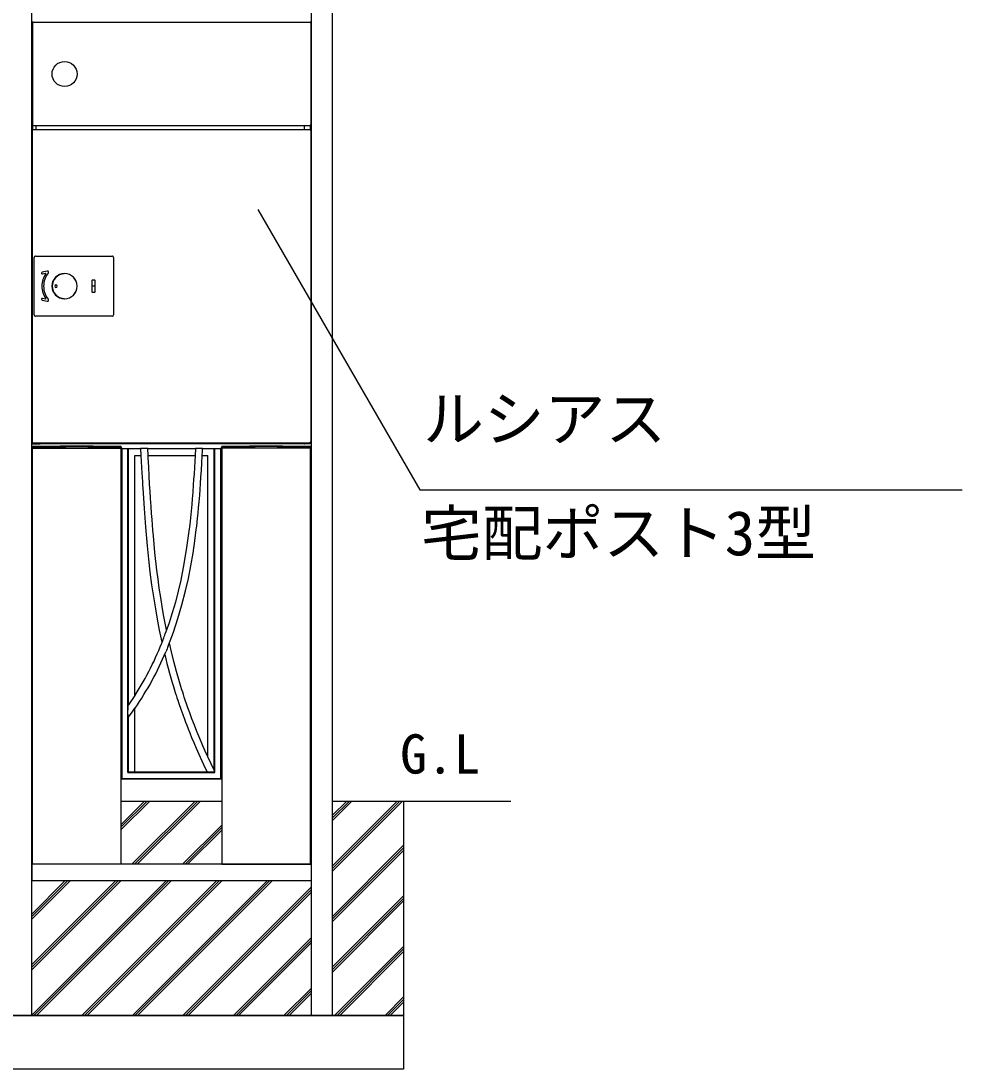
# Model space of a CAD drawing. Units: millimetres, scale not verified. Extents: x -4375 to 4375, y -6498 to 6471.
# Drawn here: x -1560 to -243, y -1123 to 343 of the extents above; entities that cross this region are included whole.
import ezdxf
from ezdxf.enums import TextEntityAlignment as Align

# ---------------------------------------------------------------- set-up
doc = ezdxf.new("R2010")
doc.units = ezdxf.units.MM
doc.header["$LTSCALE"] = 30
for name, color, linetype in [('0-1_USER1', 3, 'Continuous'), ('0-2_YKK_A1', 4, 'Continuous'), ('0-3_YKK_D', 6, 'Continuous')]:
    doc.layers.add(name, color=color, linetype=linetype)
doc.styles.add('ＭＳ ゴシック', font='')
doc.styles.get('ＭＳ ゴシック').set_extended_font_data('MS Gothic')

msp = doc.modelspace()

# ---------------------------------------------------------------- linework, layer by layer
at = {"layer": '0-2_YKK_A1'}
for p, q in [((-1545.5, -748.4), (-1545.5, 646.6)), ((-1154.5, 646.6), (-1154.5, -748.4)), ((-1124.5, -748.4), (-1124.5, 646.6)), ((-1545, 340.8), (-1545, 341.6)), ((-1544.99, 340.8), (-1545, 340.8)), ((-1545, 340), (-1545, 340.7)), ((-1545, 340), (-1545, 328.5)), ((-1544.5, 340.5), (-1544.41, 340.5)), ((-1544.41, 340.6), (-1544.41, 197.6)), ((-1543.61, 340.6), (-1544.41, 340.6)), ((-1544, 341.5), (-1544.2, 341.5)), ((-1544, 340.7), (-1544.2, 340.7)), ((-1544.2, 340.6), (-1544.2, 340.7)), ((-1544, 340.7), (-1544, 340.6)), ((-1543.61, 340.8), (-1543.61, 341.6)), ((-1543.61, 340.8), (-1543.61, 340.6)), ((-1155.8, 340.8), (-1155.8, 341.6)), ((-1155.5, 341.6), (-1155.8, 341.6)), ((-1155.8, 340.8), (-1155.8, 340.6)), ((-1155.5, 340.8), (-1155.8, 340.8)), ((-1155, 340.6), (-1155.8, 340.6)), ((-1155.5, 341.6), (-1155, 341.6)), ((-1155, 340.8), (-1155.5, 340.8)), ((-1155.01, 340.8), (-1155, 340.7)), ((-1155, 341.6), (-1155, 340.8)), ((-1155, 340.7), (-1155, 340.6)), ((-1545, 196.6), (-1545, 197.4)), ((-1545, 197.4), (-1544.2, 197.4)), ((-1544.2, 196.6), (-1545, 196.6)), ((-1544.5, 190.8), (-1545, 190.8)), ((-1544.5, 191.6), (-1544.2, 191.6)), ((-1544.5, 190.8), (-1544.2, 190.8)), ((-1543.61, 197.6), (-1544.41, 197.6)), ((-1544.2, 197.6), (-1544.2, 191.6)), ((-1544.2, 191.6), (-1155.8, 191.6)), ((-1544.2, 190.8), (-1544.2, 191.6)), ((-1544.2, 190.8), (-1544.2, 190.6)), ((-1543.61, 197.4), (-1543.61, 197.6)), ((-1543.61, 197.4), (-1543.61, 196.6)), ((-1155.8, 196.6), (-1543.61, 196.6)), ((-1539.3, 191.6), (-1539.3, 196.6)), ((-1164.2, 196.6), (-1164.2, 191.6)), ((-1155.8, 197.4), (-1155.8, 197.6)), ((-1155.8, 197.4), (-1155.8, 196.6)), ((-1155.5, 197.4), (-1155.8, 197.4)), ((-1155.5, 196.6), (-1155.8, 196.6)), ((-1155.8, 196.6), (-1155.8, 191.6)), ((-1155.8, 190.8), (-1155.8, 191.6)), ((-1155.5, 191.6), (-1155.8, 191.6)), ((-1155.8, 190.8), (-1155.8, 190.6)), ((-1155.5, 190.8), (-1155.8, 190.8)), ((-1155.5, 197.4), (-1155, 197.4)), ((-1155.5, 191.6), (-1155, 191.6)), ((-1155, 190.8), (-1155.5, 190.8)), ((-1155, 191.6), (-1155, 190.8)), ((-1544.2, 190.6), (-1545, 190.6)), ((-1545, 190.6), (-1545, -246.3)), ((-1155, 190.6), (-1155.8, 190.6)), ((-1542, -67.81), (-1542, 12.21)), ((-1540.01, 14.2), (-1432.99, 14.2)), ((-1431, 12.21), (-1431, -67.81)), ((-1524.02, -6.6), (-1530.81, -8.3)), ((-1530.21, -10.72), (-1526.24, -9.73)), ((-1461.5, -20.05), (-1461.5, -35.55)), ((-1456.5, -27.8), (-1461.5, -27.8)), ((-1457, -19.55), (-1461, -19.55)), ((-1456.5, -35.55), (-1456.5, -20.05)), ((-1461, -36.05), (-1457, -36.05)), ((-1530.81, -47.3), (-1524.02, -49)), ((-1526.24, -45.87), (-1530.21, -44.88)), ((-1499.99, -45.29), (-1499.5, -45.3)), ((-1432.99, -69.8), (-1540.01, -69.8)), ((-1544.2, -246.3), (-1545, -246.3)), ((-1544.5, -247.3), (-1545, -247.3)), ((-1544.5, -246.5), (-1544.2, -246.5)), ((-1544.5, -247.3), (-1544.2, -247.3)), ((-1544.2, -246.5), (-1544.2, -246.3)), ((-1544.2, -246.5), (-1544.2, -247.3)), ((-1155.8, -247.3), (-1544.2, -247.3)), ((-1544.2, -247.3), (-1544.2, -248.4)), ((-1544.2, -248.4), (-1543.4, -248.4)), ((-1543.4, -248.4), (-1533.9, -248.4)), ((-1533.3, -248.4), (-1533.9, -248.4)), ((-1533.4, -247.9), (-1533.4, -247.3)), ((-1533.3, -247.6), (-1533.4, -247.6)), ((-1533.3, -247.6), (-1533.3, -247.3)), ((-1533.3, -248.4), (-1533.3, -247.6)), ((-1164.2, -248.4), (-1533.3, -248.4)), ((-1164.2, -247.3), (-1164.2, -247.6)), ((-1164.2, -247.6), (-1164.2, -248.4)), ((-1164.1, -247.6), (-1164.2, -247.6)), ((-1163.6, -248.4), (-1164.2, -248.4)), ((-1164.1, -247.9), (-1164.1, -247.3)), ((-1156.6, -248.4), (-1163.6, -248.4)), ((-1155.8, -246.5), (-1155.8, -246.3)), ((-1155.8, -246.5), (-1155.8, -247.3)), ((-1155.5, -246.5), (-1155.8, -246.5)), ((-1155.5, -247.3), (-1155.8, -247.3)), ((-1155.5, -246.5), (-1155, -246.5)), ((-1155, -247.3), (-1155.5, -247.3)), ((-1155, -246.5), (-1155, -247.3)), ((-1544.99, -254.19), (-1544.92, -253.07)), ((-1544.92, -253.07), (-1544.92, -253.03)), ((-1544.5, -254.4), (-1420.5, -254.4)), ((-1543.92, -252.09), (-1543.93, -252.13)), ((-1421.07, -252.13), (-1421.08, -252.09)), ((-1420.08, -253.03), (-1420.08, -253.07)), ((-1420.08, -253.07), (-1420.01, -254.19)), ((-1411, -708.4), (-1411, -254.9)), ((-1411, -254.9), (-1410, -254.9)), ((-1410, -613.9), (-1410, -254.9)), ((-1410, -254.9), (-1393.11, -254.9)), ((-1383.1, -254.9), (-1393.11, -254.9)), ((-1382.59, -264.9), (-1383.1, -254.9)), ((-1383.1, -254.9), (-1316.29, -254.9)), ((-1306.28, -254.9), (-1316.29, -254.9)), ((-1306.28, -254.9), (-1290, -254.9)), ((-1281, -716.79), (-1281, -254.9)), ((-1281, -254.9), (-1280, -254.9)), ((-1280, -717.14), (-1280, -254.9)), ((-1279.99, -254.19), (-1279.92, -253.07)), ((-1279.92, -253.07), (-1279.92, -253.03)), ((-1155.5, -254.4), (-1279.5, -254.4)), ((-1278.92, -252.09), (-1278.93, -252.13)), ((-1156.07, -252.13), (-1156.08, -252.09)), ((-1155.08, -253.03), (-1155.08, -253.07)), ((-1155.08, -253.07), (-1155.01, -254.19)), ((-1401, -264.9), (-1392.58, -264.9)), ((-1401, -600.66), (-1401, -264.9)), ((-1392.58, -264.9), (-1392.54, -264.85)), ((-1382.61, -264.85), (-1382.59, -264.9)), ((-1382.59, -264.9), (-1316.82, -264.9)), ((-1306.81, -264.9), (-1299, -264.9)), ((-1299, -686.45), (-1299, -264.9)), ((-1401, -600.66), (-1410, -613.9)), ((-1401, -707.4), (-1401, -618.5)), ((-1410, -707.4), (-1410, -630.78)), ((-1419, -716.79), (-1420, -717.14)), ((-1420, -717.14), (-1417, -717.14)), ((-1419, -716.79), (-1281, -716.79)), ((-1416.74, -717.4), (-1417, -717.14)), ((-1416.74, -717.4), (-1283.26, -717.4)), ((-1300.07, -707.4), (-1300.06, -707.37)), ((-1289, -708.4), (-1289.6, -707.8)), ((-1283, -717.14), (-1283.26, -717.4)), ((-1283, -717.14), (-1280, -717.14)), ((-1280, -717.14), (-1281, -716.79)), ((-1545.5, -1048.4), (-1545.5, -748.4)), ((-1545.5, -748.4), (-1544.5, -748.4)), ((-1420.5, -781.5), (-1387.4, -748.4)), ((-1420.5, -785.12), (-1383.78, -748.4)), ((-1420.5, -788.75), (-1380.15, -748.4)), ((-1420.5, -748.4), (-1279.5, -748.4)), ((-1405.19, -836.9), (-1316.69, -748.4)), ((-1401.57, -836.9), (-1313.07, -748.4)), ((-1397.94, -836.9), (-1309.44, -748.4)), ((-1155.5, -748.4), (-1154.5, -748.4)), ((-1154.5, -748.4), (-1154.5, -1048.4)), ((-1124.5, -1048.4), (-1124.5, -748.4)), ((-1124.5, -748.4), (-875, -748.4)), ((-1124.5, -768.34), (-1104.56, -748.4)), ((-1124.5, -839.05), (-1033.85, -748.4)), ((-1124.5, -771.96), (-1100.94, -748.4)), ((-1124.5, -842.67), (-1030.23, -748.4)), ((-1124.5, -775.59), (-1097.31, -748.4)), ((-1124.5, -846.3), (-1026.6, -748.4)), ((-1545.5, -765.07), (-1544.5, -764.07)), ((-1545.5, -768.7), (-1544.5, -767.7)), ((-1545.5, -772.32), (-1544.5, -771.32)), ((-1334.48, -836.9), (-1279.5, -781.92)), ((-1330.86, -836.9), (-1279.5, -785.54)), ((-1327.23, -836.9), (-1279.5, -789.17)), ((-1155.5, -799.34), (-1154.5, -798.34)), ((-1155.5, -802.96), (-1154.5, -801.96)), ((-1155.5, -806.59), (-1154.5, -805.59)), ((-1124.5, -909.76), (-1025, -810.26)), ((-1124.5, -913.39), (-1025, -813.88)), ((-1124.5, -917.01), (-1025, -817.51)), ((-1545.5, -835.79), (-1544.5, -834.79)), ((-1154.5, -836.9), (-1545.5, -836.9)), ((-1545.5, -836.9), (-1545.5, -859.9)), ((-1420.5, -836.9), (-1544.5, -836.9)), ((-1279.5, -836.9), (-1155.5, -836.9)), ((-1154.5, -836.9), (-1154.5, -859.9)), ((-1154.5, -859.9), (-1545.5, -859.9)), ((-1545.5, -906.5), (-1498.9, -859.9)), ((-1545.5, -977.21), (-1428.19, -859.9)), ((-1545.5, -1047.92), (-1357.48, -859.9)), ((-1545.5, -910.12), (-1495.28, -859.9)), ((-1545.5, -980.83), (-1424.57, -859.9)), ((-1545.5, -913.75), (-1491.65, -859.9)), ((-1545.5, -984.46), (-1420.94, -859.9)), ((-1542.36, -1048.4), (-1353.86, -859.9)), ((-1538.73, -1048.4), (-1350.23, -859.9)), ((-1475.27, -1048.4), (-1286.77, -859.9)), ((-1471.65, -1048.4), (-1283.15, -859.9)), ((-1468.02, -1048.4), (-1279.52, -859.9)), ((-1404.56, -1048.4), (-1216.06, -859.9)), ((-1400.94, -1048.4), (-1212.44, -859.9)), ((-1397.31, -1048.4), (-1208.81, -859.9)), ((-1333.85, -1048.4), (-1154.5, -869.05)), ((-1330.23, -1048.4), (-1154.5, -872.67)), ((-1326.6, -1048.4), (-1154.5, -876.3)), ((-1124.5, -980.47), (-1025, -880.97)), ((-1124.5, -984.1), (-1025, -884.6)), ((-1124.5, -987.72), (-1025, -888.22)), ((-1263.14, -1048.4), (-1154.5, -939.76)), ((-1259.52, -1048.4), (-1154.5, -943.39)), ((-1255.89, -1048.4), (-1154.5, -947.01)), ((-1121.72, -1048.4), (-1025, -951.68)), ((-1118.09, -1048.4), (-1025, -955.31)), ((-1114.47, -1048.4), (-1025, -958.93)), ((-1192.43, -1048.4), (-1154.5, -1010.47)), ((-1188.8, -1048.4), (-1154.5, -1014.1)), ((-1185.18, -1048.4), (-1154.5, -1017.72)), ((-1051.01, -1048.4), (-1025, -1022.39)), ((-1047.38, -1048.4), (-1025, -1026.02)), ((-1043.76, -1048.4), (-1025, -1029.64)), ((-1575.5, -1048.4), (-1545.5, -1048.4)), ((-1154.5, -1048.4), (-1124.5, -1048.4))]:
    msp.add_line(p, q, dxfattribs=at)
for points in [[(-1545, 341.6), (-1544, 341.6), (-1543.61, 341.6), (-1155.8, 341.6)], [(-1543.61, 341.5), (-1544, 341.5), (-1544, 340.7)], [(-1155, 340.6), (-1155, 197.6), (-1155.8, 197.6)], [(-1544.41, 326.5), (-1545, 326.5), (-1545, 328.5)], [(-1544.41, 197.6), (-1545, 197.6), (-1545, 326.5)], [(-1545, 190.8), (-1545, 191.6), (-1544.5, 191.6)], [(-1155, 197.4), (-1155, 196.6), (-1155.5, 196.6)], [(-1155, 190.6), (-1155, -246.3), (-1155.8, -246.3)], [(-1499.98, -10.34), (-1503.32, -10.76), (-1505.22, -11.48)], [(-1505.33, -44.08), (-1503.32, -44.84), (-1499.98, -45.26)], [(-1545, -247.3), (-1545, -246.5), (-1544.5, -246.5)], [(-1155.8, -247.3), (-1155.8, -248.4), (-1156.6, -248.4)], [(-1420.21, -254.4), (-1421.01, -254.4), (-1543.99, -254.4), (-1544.79, -254.4)], [(-1544.5, -836.9), (-1544.5, -748.4), (-1544.5, -254.4)], [(-1543.93, -252.13), (-1528.57, -252.05), (-1513.21, -251.99), (-1497.86, -251.96), (-1482.5, -251.94), (-1467.14, -251.96), (-1451.79, -251.99), (-1436.43, -252.05), (-1421.07, -252.13)], [(-1420.5, -254.4), (-1420.5, -748.4), (-1420.5, -836.9)], [(-1420, -717.14), (-1420, -254.9), (-1419, -254.9)], [(-1419, -716.79), (-1419, -254.9), (-1411, -254.9)], [(-1411, -708.4), (-1289, -708.4), (-1289, -254.9), (-1281, -254.9)], [(-1393.11, -254.9), (-1392.58, -264.88), (-1392.58, -264.9)], [(-1316.29, -254.9), (-1316.82, -264.88), (-1316.82, -264.9)], [(-1306.81, -264.9), (-1306.51, -259.3), (-1306.39, -257.11), (-1306.28, -254.9)], [(-1290, -705.22), (-1290, -254.9), (-1289, -254.9)], [(-1155.21, -254.4), (-1156.01, -254.4), (-1278.99, -254.4), (-1279.79, -254.4)], [(-1279.5, -254.4), (-1279.5, -748.4), (-1279.5, -836.9)], [(-1278.93, -252.13), (-1263.57, -252.05), (-1248.21, -251.99), (-1232.86, -251.96), (-1217.5, -251.94), (-1202.14, -251.96), (-1186.79, -251.99), (-1171.43, -252.05), (-1156.07, -252.13)], [(-1155.5, -836.9), (-1155.5, -748.4), (-1155.5, -254.4)], [(-1392.59, -264.85), (-1392.15, -273.24), (-1391.7, -281.58), (-1391.29, -289.03), (-1390.92, -295.62), (-1390.59, -301.36), (-1390.3, -306.25), (-1390.04, -310.63), (-1389.18, -324.66), (-1388.22, -339.12), (-1386.28, -365.12), (-1384, -391.09), (-1382.11, -409.62), (-1379.98, -428.01), (-1377.68, -445.69), (-1375.18, -462.77), (-1372.44, -479.58), (-1369.88, -493.9), (-1366.86, -509.37), (-1363.34, -525.92), (-1363.21, -526.47)], [(-1356.72, -509.03), (-1357.3, -506.23), (-1359.08, -497.17), (-1360.85, -487.69), (-1362.9, -476.03), (-1364.95, -463.43), (-1366.89, -450.53), (-1368.66, -437.76), (-1370.26, -425.12), (-1373, -400.66), (-1375.24, -377.08), (-1375.89, -369.44), (-1376.51, -361.89), (-1377.09, -354.35), (-1377.72, -345.82), (-1378.41, -336.01), (-1379.14, -324.89), (-1379.75, -315.2), (-1380.38, -304.66), (-1381.04, -293.23), (-1381.72, -280.88), (-1382.43, -267.57), (-1382.58, -264.84)], [(-1316.84, -265.25), (-1317.27, -272.93), (-1317.79, -281.9), (-1318.3, -290.34), (-1318.81, -298.26), (-1319.32, -305.65), (-1320.09, -316.23), (-1320.84, -325.52), (-1321.53, -333.53), (-1322.39, -342.79), (-1323.32, -352.04), (-1324.35, -361.39), (-1325.47, -370.85), (-1328.61, -393.71), (-1332.42, -416.53), (-1336.95, -439.21), (-1340.5, -454.56), (-1344.44, -469.8), (-1348.73, -484.75), (-1353.17, -498.76), (-1357.66, -511.77), (-1358.51, -514.1)], [(-1354.33, -531.2), (-1353.86, -530.03), (-1347.08, -511.87), (-1340.79, -492.95), (-1335.14, -473.71), (-1330.14, -454.27), (-1326.19, -436.71), (-1322.71, -419.04), (-1319.68, -401.33), (-1317.16, -384.37), (-1315.1, -368.41), (-1314.53, -363.6), (-1313.96, -358.48), (-1313.31, -352.51), (-1312.62, -345.7), (-1311.9, -338.06), (-1311.14, -329.57), (-1310.38, -320.24), (-1309.77, -312.32), (-1309.17, -303.88), (-1308.57, -294.93), (-1307.98, -285.46), (-1307.4, -275.48), (-1306.82, -265.1)], [(-1298.93, -686.44), (-1300.64, -682.77), (-1305.76, -671.3), (-1310.28, -660.76), (-1314.26, -651.11), (-1317.75, -642.34), (-1321.29, -633.09), (-1324.29, -624.99), (-1326.78, -618.02), (-1328.82, -612.15), (-1330.49, -607.25), (-1331.9, -603), (-1333.11, -599.31), (-1334.12, -596.18), (-1335.22, -592.71), (-1336.72, -587.87), (-1338.6, -581.67), (-1342.83, -566.95), (-1346.57, -552.97), (-1349.96, -539.41), (-1352.8, -527.2)], [(-1359.3, -543.29), (-1357.81, -549.34), (-1356.12, -555.97), (-1354.37, -562.61), (-1352.56, -569.27), (-1350.68, -575.95), (-1348.79, -582.45), (-1347.09, -588.15), (-1345.61, -592.96), (-1344.55, -596.34), (-1343.69, -599.07), (-1343, -601.22), (-1342.14, -603.87), (-1340.98, -607.4), (-1339.49, -611.84), (-1336.8, -619.67), (-1334.17, -627.05), (-1331.64, -633.96), (-1330.09, -638.09), (-1328.51, -642.23), (-1326.62, -647.1), (-1324.37, -652.78), (-1321.72, -659.28), (-1318.66, -666.62), (-1315.35, -674.31), (-1311.6, -682.79), (-1307.37, -692.06), (-1302.62, -702.14), (-1300.05, -707.38)], [(-1410, -630.78), (-1410.15, -630.79), (-1410.3, -630.42), (-1410.45, -629.57), (-1410.59, -627.89), (-1410.71, -624.76), (-1410.71, -622.41), (-1410.66, -620.08), (-1410.47, -616.65), (-1410.3, -615.1), (-1410.12, -614.2), (-1410, -613.9)], [(-1410, -630.78), (-1404.87, -623.9), (-1401, -618.5)], [(-1290, -705.22), (-1294.37, -696.23), (-1299, -686.45)], [(-1411, -708.4), (-1410, -707.4), (-1401, -707.4), (-1300.07, -707.4)], [(-1289.6, -707.8), (-1289.69, -707.81), (-1290.71, -707.97), (-1292.09, -708.07), (-1293.79, -708.12), (-1295.7, -708.09), (-1297.61, -707.96), (-1299.14, -707.75), (-1299.96, -707.49), (-1300.07, -707.4)], [(-1124.5, -748.4), (-1025, -748.4), (-1025, -1048.4), (-1675, -1048.4), (-1675, -748.4), (-1575.5, -748.4)]]:
    msp.add_lwpolyline(points, dxfattribs=at)
msp.add_lwpolyline([(-1675, -1048.4), (-1025, -1048.4), (-1025, -1123.4), (-1675, -1123.4)], close=True, dxfattribs=at)
msp.add_circle((-1499.5, 269.1), 17.5, dxfattribs=at)
for centre, radius, start, end in [((-1544.2, 340.7), 0.8, 90, 180), ((-1544.5, 340), 0.5, 90, 180), ((-1543, 328.5), 2, 180, 224.99409), ((-1540.01, 12.21), 1.99, 89.92772, 180.07228), ((-1432.99, 12.21), 1.99, 359.92772, 90.07228), ((-1530.51, -9.51), 1.25, 104, 180), ((-1530.51, -9.51), 1.25, 180, 284), ((-1499.5, -27.8), 31.75, 146.31167, 180), ((-1499.5, -27.8), 29.25, 141.02124, 180), ((-1526.17, -10.02), 0.3, 326.31167, 104), ((-1523.6, -8.3), 1.75, 0, 104), ((-1523.6, -8.3), 1.75, 321.02124, 0), ((-1499.5, -27.8), 17.65, 0, 180), ((-1499.5, -27.8), 17.5, 90, 255.45427), ((-1499.48, -27.8), 17.3, 91.877, 268.123), ((-1499.5, -27.8), 17.5, 270, 90), ((-1499.5, -27.8), 31.75, 180, 213.68833), ((-1499.5, -27.8), 29.25, 180, 218.97876), ((-1499.5, -27.8), 17.65, 180, 0), ((-1511.5, -27.8), 1.75, 90, 270), ((-1511.5, -27.8), 1.75, 270, 90), ((-1461, -20.05), 0.5, 90, 180), ((-1457, -20.05), 0.5, 0, 90), ((-1461, -35.55), 0.5, 180, 270), ((-1457, -35.55), 0.5, 270, 0), ((-1530.51, -46.09), 1.25, 76, 180), ((-1530.51, -46.09), 1.25, 180, 256), ((-1526.17, -45.58), 0.3, 256, 33.68833), ((-1523.6, -47.3), 1.75, 256, 0), ((-1523.6, -47.3), 1.75, 0, 38.97876), ((-1540.01, -67.81), 1.99, 179.92772, 270.07228), ((-1432.99, -67.81), 1.99, 269.92772, 0.07228), ((-1533.9, -247.9), 0.5, 270, 0), ((-1163.6, -247.9), 0.5, 180, 270), ((-1544.79, -254.2), 0.2, 176.5, 270), ((-1543.92, -253.09), 1, 90.35194, 176.5), ((-1543.92, -253.13), 1, 90.3518, 176.49989), ((-1482.5, -10251.9), 10000, 90, 90.35194), ((-1482.5, -10251.9), 10000, 89.64806, 90), ((-1421.08, -253.09), 1, 3.5, 89.64806), ((-1421.08, -253.13), 1, 3.50011, 89.6482), ((-1420.21, -254.2), 0.2, 270, 3.5), ((-1279.79, -254.2), 0.2, 176.5, 270), ((-1278.92, -253.09), 1, 90.35194, 176.5), ((-1278.92, -253.13), 1, 90.3518, 176.49989), ((-1217.5, -10251.9), 10000, 90, 90.35194), ((-1217.5, -10251.9), 10000, 89.64806, 90), ((-1156.08, -253.09), 1, 3.5, 89.64806), ((-1156.08, -253.13), 1, 3.50011, 89.6482), ((-1155.21, -254.2), 0.2, 270, 3.5), ((-1745.8, -377.89), 410.47, 327.18241, 339.41797), ((-1676.07, -399.33), 337.68, 338.66529, 340.13013), ((-1733.42, -384.74), 406.34, 324.93505, 337.58443), ((-1054.36, -658.86), 325.99, 156.94715, 158.55728), ((-1300.21, -708.11), 10.61, 1.68687, 15.79935)]:
    msp.add_arc(centre, radius, start, end, dxfattribs=at)
at = {"layer": '0-3_YKK_D'}
msp.add_lwpolyline([(-1228.9, 79.28), (-1002.4, -313.01), (-973.47, -313.01), (-243.47, -313.01)], dxfattribs=at)

# ---------------------------------------------------------------- texts
at = {"layer": '0-1_USER1', "style": 'ＭＳ ゴシック'}
msp.add_text('G.L', height=54.99, dxfattribs=at).set_placement((-1029.84, -726.4), align=Align.BOTTOM_LEFT)
at = {"layer": '0-3_YKK_D', "style": 'ＭＳ ゴシック'}
for s, p in [('ルシアス', (-997.65, -263.17)), ('宅配ポスト3型', (-1000.55, -423.19))]:
    msp.add_text(s, height=62.32, dxfattribs=at).set_placement(p, align=Align.BOTTOM_LEFT)

doc.saveas('drawing.dxf')
